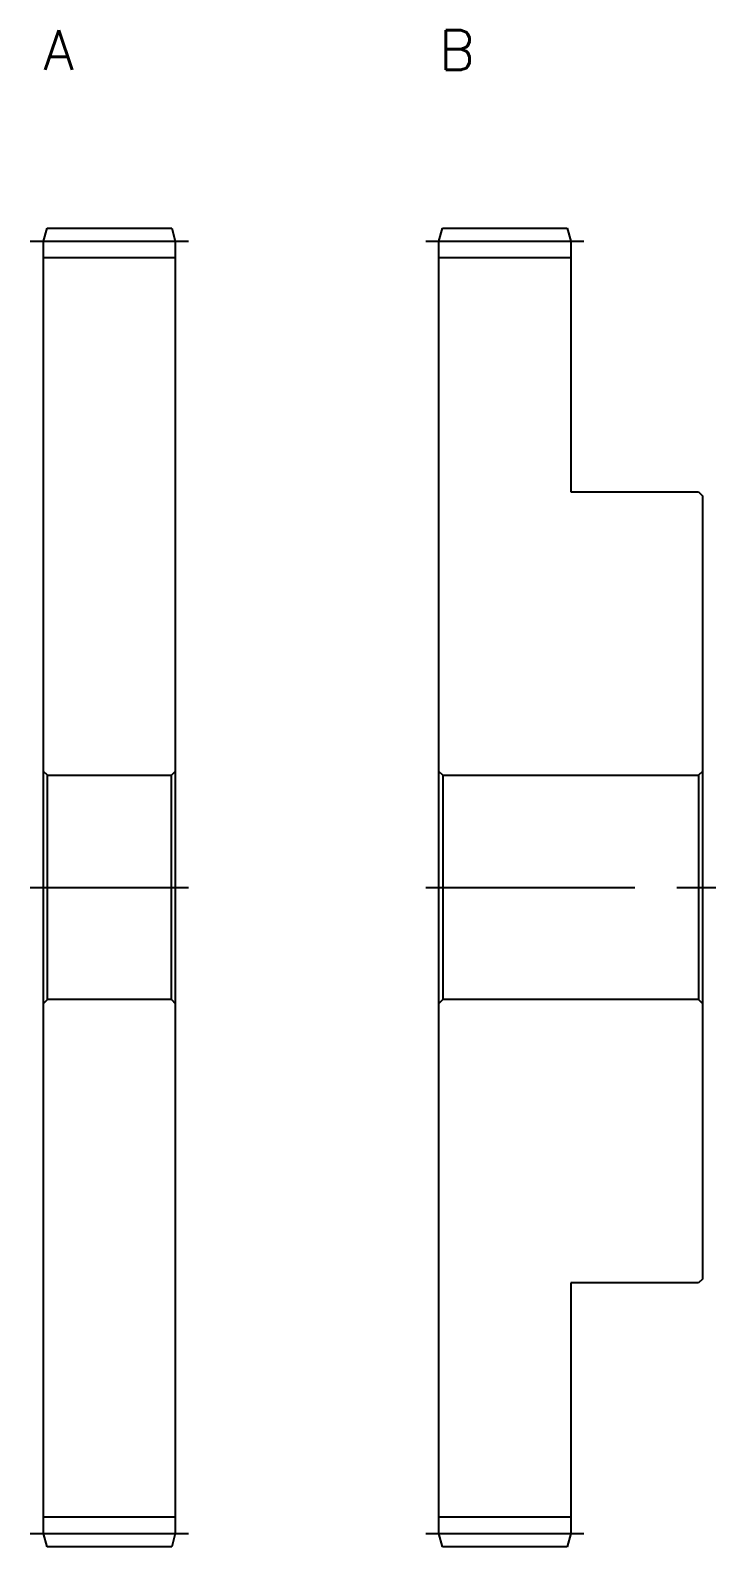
# Model space of a CAD drawing. Extents: x -1 to 171, y -13 to 125.
# Drawn here: x 119 to 171, y 10 to 125 of the extents above; entities that cross this region are included whole.
import ezdxf

# ---------------------------------------------------------------- set-up
doc = ezdxf.new("R2010")
doc.units = 0
doc.header["$LTSCALE"] = 0.5
doc.linetypes.add('CENTER', pattern=[50.8, 31.75, -6.35, 6.35, -6.35])
for name, color, linetype in [('MSM_CENTER', 1, 'CENTER'), ('MSM_CONTINUOUS', 7, 'CONTINUOUS'), ('MSM_PART_NUMBER', 7, 'CONTINUOUS')]:
    doc.layers.add(name, color=color, linetype=linetype)
doc.styles.get("Standard").update_dxf_attribs({"font": 'txt.shx', "height": 3, "bigfont": 'bigfont.shx'})

# ---------------------------------------------------------------- blocks, each defined once
blk = doc.blocks.new('*U5')
at = {"layer": 'MSM_PART_NUMBER'}
blk.add_text('A', height=3, dxfattribs=at).set_placement((120, 122))
blk = doc.blocks.new('*U6')
at = {"layer": 'MSM_PART_NUMBER'}
blk.add_text('B', height=3, dxfattribs=at).set_placement((150, 122))

msp = doc.modelspace()

# ---------------------------------------------------------------- linework, layer by layer
at = {"layer": 'MSM_CENTER'}
for p, q in [((119, 109), (131, 109)), ((149, 109), (161, 109)), ((119, 60), (131, 60)), ((149, 60), (171, 60)), ((119, 11), (131, 11)), ((149, 11), (161, 11))]:
    msp.add_line(p, q, dxfattribs=at)
at = {"layer": 'MSM_CONTINUOUS'}
for p, q in [((120, 109), (120.27, 110)), ((120.27, 110), (129.73, 110)), ((129.73, 110), (130, 109)), ((150, 109), (150.27, 110)), ((150.27, 110), (159.73, 110)), ((159.73, 110), (160, 109)), ((120, 11), (120, 109)), ((130, 109), (130, 11)), ((150, 11), (150, 109)), ((160, 109), (160, 90)), ((130, 107.75), (120, 107.75)), ((160, 107.75), (150, 107.75)), ((160, 90), (169.7, 90)), ((169.7, 90), (170, 89.7)), ((170, 89.7), (170, 30.3)), ((120.3, 68.5), (120, 68.8)), ((120.3, 51.5), (120.3, 68.5)), ((120.3, 68.5), (129.7, 68.5)), ((130, 68.8), (129.7, 68.5)), ((129.7, 51.5), (129.7, 68.5)), ((150.3, 68.5), (150, 68.8)), ((150.3, 68.5), (150.3, 51.5)), ((150.3, 68.5), (169.7, 68.5)), ((170, 68.8), (169.7, 68.5)), ((169.7, 68.5), (169.7, 51.5)), ((120, 51.2), (120.3, 51.5)), ((129.7, 51.5), (120.3, 51.5)), ((129.7, 51.5), (130, 51.2)), ((150, 51.2), (150.3, 51.5)), ((169.7, 51.5), (150.3, 51.5)), ((169.7, 51.5), (170, 51.2)), ((160, 30), (160, 11)), ((169.7, 30), (160, 30)), ((170, 30.3), (169.7, 30)), ((130, 12.25), (120, 12.25)), ((160, 12.25), (150, 12.25)), ((120.27, 10), (120, 11)), ((130, 11), (129.73, 10)), ((150.27, 10), (150, 11)), ((160, 11), (159.73, 10)), ((129.73, 10), (120.27, 10)), ((159.73, 10), (150.27, 10))]:
    msp.add_line(p, q, dxfattribs=at)

# ---------------------------------------------------------------- block references
for name in ['*U5', '*U6']:
    msp.add_blockref(name, (0, 0), dxfattribs=at)

doc.saveas('drawing.dxf')
